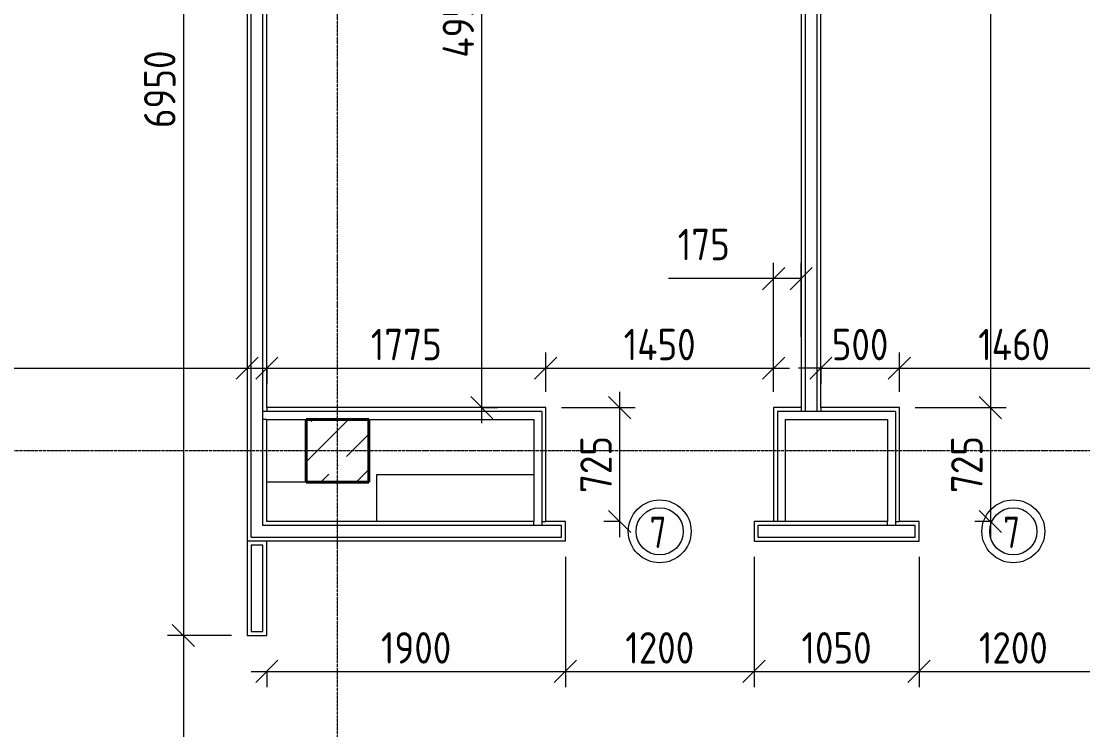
# Model space of a CAD drawing. Header units: millimetres. Extents: x -56773 to 221258, y -262288 to 26541.
# Drawn here: x -5203 to 1551, y -96319 to -91811 of the extents above; entities that cross this region are included whole.
import ezdxf

# ---------------------------------------------------------------- set-up
doc = ezdxf.new("R2010")
doc.units = ezdxf.units.MM
doc.linetypes.add('ADSK_Линия сетки', pattern=[25, 20, -2.5, 0, -2.5])
for name, color, linetype, lineweight in [('Марки дверей', 7, 'Continuous', 20), ('Несущие колонны', 7, 'Continuous', 18), ('Оси', 7, 'Continuous', 9), ('Перекрытие', 7, 'Continuous', 18), ('Размеры', 7, 'Continuous', 9), ('Стены внутренние', 7, 'Continuous', 18), ('Стены штриховка', 7, 'Continuous', 9)]:
    doc.layers.add(name, color=color, linetype=linetype, lineweight=lineweight)
doc.styles.add('GOST Common_3', font='', dxfattribs={"width": 0.9, "height": 200})
doc.styles.add('GOST Common_B', font='', dxfattribs={"width": 0.8, "height": 200})
doc.styles.get('GOST Common_3').set_extended_font_data('GOST Common')
doc.styles.get('GOST Common_B').set_extended_font_data('GOST Common', bold=True)
doc.dimstyles.new('ADSK_Основной_2_0', dxfattribs={"dimscale": 304.8, "dimtxt": 201.142999, "dimasz": 0.463911, "dimexe": 0.328084, "dimexo": 0.328084, "dimgap": 0.164042, "dimtad": 1, "dimdec": 3, "dimrnd": 0.001, "dimdsep": 46, "dimtxsty": 'GOST Common_3', "dimblk1": 'OBLIQUE', "dimblk2": 'OBLIQUE', "dimsah": 1, "dimcen": 0.09, "dimdle": 0.328084, "dimazin": 2, "dimtfac": 1, "dimtdec": 4, "dimtix": 1, "dimtmove": 0, "dimatfit": 3, "dimfxl": 1, "dimtvp": 1, "dimtolj": 1, "dimtzin": 0, "dimlwd": 20, "dimlwe": 20, "dimarcsym": 2})
doc.dimstyles.new('ADSK_Основной_2_0_2', dxfattribs={"dimscale": 304.8, "dimtxt": 201.142999, "dimasz": 0.463911, "dimexe": 0.328084, "dimexo": 0.328084, "dimgap": 0.164042, "dimtad": 1, "dimdec": 3, "dimrnd": 0.001, "dimdsep": 46, "dimtxsty": 'GOST Common_3', "dimblk1": 'OBLIQUE', "dimblk2": 'OBLIQUE', "dimsah": 1, "dimcen": 0.09, "dimdle": 0.328084, "dimazin": 2, "dimtfac": 1, "dimtdec": 4, "dimtix": 1, "dimtmove": 0, "dimatfit": 3, "dimfxl": 1, "dimtvp": 1, "dimtolj": 1, "dimtzin": 0, "dimlwd": 20, "dimlwe": 20, "dimarcsym": 2})

# ---------------------------------------------------------------- blocks, each defined once
blk = doc.blocks.new('ADSK_КолоннаЖБ_Прямоугольная - 400x400 мм-1807143-Кладочный план 2-го этаж')
at = {"layer": 'Несущие колонны', "lineweight": 40}
for p, q in [((-200, 200), (200, 200)), ((-200, -200), (-200, 200)), ((200, 200), (200, -200)), ((200, -200), (-200, -200))]:
    blk.add_line(p, q, dxfattribs=at)
blk = doc.blocks.new('_Oblique')
at = {"color": 0, "linetype": 'ByBlock', "lineweight": -2}
blk.add_line((-0.5, -0.5), (0.5, 0.5), dxfattribs=at)
blk = doc.blocks.new('*D4820')
at = {"layer": 'Defpoints', "color": 0, "lineweight": 25, "transparency": 16777216}
for p in [(-4071.5, -88769.1), (-4171.5, -95719.1), (-3765.6, -95719.1)]:
    blk.add_point(p, dxfattribs=at)
at = {"layer": 'Размеры', "color": 0, "lineweight": 20, "transparency": 16777216}
for p, q in [((-4171.5, -88669.1), (-4171.5, -95819.1)), ((-4171.5, -88769.1), (-4271.5, -88769.1)), ((-3865.6, -95719.1), (-4271.5, -95719.1))]:
    blk.add_line(p, q, dxfattribs=at)
at = {"layer": 'Размеры', "color": 0, "lineweight": 20, "transparency": 16777216, "xscale": 141.4, "yscale": 141.4, "zscale": 141.4}
for p, rotation in [((-4171.5, -88769.1), 90), ((-4171.5, -95719.1), 270)]:
    blk.add_blockref('_Oblique', p, dxfattribs=dict(at, rotation=rotation))
at = {"layer": 'Размеры', "color": 0, "lineweight": 9, "transparency": 16777216, "insert": (-4321.5, -92244.1), "char_height": 200, "width": 605.475, "attachment_point": 5, "rotation": 90, "style": 'GOST Common_3'}
blk.add_mtext('\\A1;6950', dxfattribs=at)
blk = doc.blocks.new('*D4821')
at = {"layer": 'Defpoints', "color": 0, "lineweight": 25, "transparency": 16777216}
for p in [(-3765.6, -95719.1), (-4171.5, -97769.1), (-3765.6, -97769.1)]:
    blk.add_point(p, dxfattribs=at)
at = {"layer": 'Размеры', "color": 0, "lineweight": 20, "transparency": 16777216}
for p, q in [((-4171.5, -95619.1), (-4171.5, -97869.1)), ((-3865.6, -95719.1), (-4271.5, -95719.1)), ((-3865.6, -97769.1), (-4271.5, -97769.1))]:
    blk.add_line(p, q, dxfattribs=at)
at = {"layer": 'Размеры', "color": 0, "lineweight": 20, "transparency": 16777216, "xscale": 141.4, "yscale": 141.4, "zscale": 141.4}
for p, rotation in [((-4171.5, -95719.1), 90), ((-4171.5, -97769.1), 270)]:
    blk.add_blockref('_Oblique', p, dxfattribs=dict(at, rotation=rotation))
at = {"layer": 'Размеры', "color": 0, "lineweight": 9, "transparency": 16777216, "insert": (-4321.5, -96744.1), "char_height": 200, "width": 605.475, "attachment_point": 5, "rotation": 90, "style": 'GOST Common_3'}
blk.add_mtext('\\A1;2050', dxfattribs=at)
blk = doc.blocks.new('*D4704')
at = {"layer": 'Defpoints', "color": 0, "lineweight": 25, "transparency": 16777216}
for p in [(-3765.6, -93918.1), (-3765.6, -94018.1), (-8665.6, -94269.1)]:
    blk.add_point(p, dxfattribs=at)
at = {"layer": 'Размеры', "color": 0, "lineweight": 20, "transparency": 16777216}
for p, q in [((-8665.6, -94169.1), (-8665.6, -93918.1)), ((-8765.6, -94018.1), (-3665.6, -94018.1)), ((-3765.6, -94018.1), (-3765.6, -94118.1))]:
    blk.add_line(p, q, dxfattribs=at)
at = {"layer": 'Размеры', "color": 0, "lineweight": 20, "transparency": 16777216, "xscale": 141.4, "yscale": 141.4, "zscale": 141.4, "rotation": 180}
blk.add_blockref('_Oblique', (-8665.6, -94018.1), dxfattribs=at)
at = {"layer": 'Размеры', "color": 0, "lineweight": 20, "transparency": 16777216, "xscale": 141.4, "yscale": 141.4, "zscale": 141.4}
blk.add_blockref('_Oblique', (-3765.6, -94018.1), dxfattribs=at)
at = {"layer": 'Размеры', "color": 0, "lineweight": 9, "transparency": 16777216, "insert": (-6215.6, -93868.1), "char_height": 200, "width": 625.93, "attachment_point": 5, "style": 'GOST Common_3'}
blk.add_mtext('\\A1;4900', dxfattribs=at)
blk = doc.blocks.new('*D4713')
at = {"layer": 'Defpoints', "color": 0, "lineweight": 25, "transparency": 16777216}
for p in [(-2915.6, -89319.1), (-2272.1, -89319.1), (-2372.1, -94269.1)]:
    blk.add_point(p, dxfattribs=at)
at = {"layer": 'Размеры', "color": 0, "lineweight": 20, "transparency": 16777216}
for p, q in [((-2272.1, -94369.1), (-2272.1, -89219.1)), ((-2815.6, -89319.1), (-2172.1, -89319.1)), ((-2272.1, -94269.1), (-2172.1, -94269.1))]:
    blk.add_line(p, q, dxfattribs=at)
at = {"layer": 'Размеры', "color": 0, "lineweight": 20, "transparency": 16777216, "xscale": 141.4, "yscale": 141.4, "zscale": 141.4}
for p, rotation in [((-2272.1, -89319.1), 90), ((-2272.1, -94269.1), 270)]:
    blk.add_blockref('_Oblique', p, dxfattribs=dict(at, rotation=rotation))
at = {"layer": 'Размеры', "color": 0, "lineweight": 9, "transparency": 16777216, "insert": (-2422.1, -91794.1), "char_height": 200, "width": 625.93, "attachment_point": 5, "rotation": 90, "style": 'GOST Common_3'}
blk.add_mtext('\\A1;4950', dxfattribs=at)
blk = doc.blocks.new('*D4760')
at = {"layer": 'Defpoints', "color": 0, "lineweight": 25, "transparency": 16777216}
for p in [(-3640.6, -93918.1), (-1865.6, -94018.1), (-1865.6, -94269.1)]:
    blk.add_point(p, dxfattribs=at)
at = {"layer": 'Размеры', "color": 0, "lineweight": 20, "transparency": 16777216}
for p, q in [((-1865.6, -94169.1), (-1865.6, -93918.1)), ((-3740.6, -94018.1), (-1765.6, -94018.1)), ((-3640.6, -94018.1), (-3640.6, -94118.1))]:
    blk.add_line(p, q, dxfattribs=at)
at = {"layer": 'Размеры', "color": 0, "lineweight": 20, "transparency": 16777216, "xscale": 141.4, "yscale": 141.4, "zscale": 141.4, "rotation": 180}
blk.add_blockref('_Oblique', (-3640.6, -94018.1), dxfattribs=at)
at = {"layer": 'Размеры', "color": 0, "lineweight": 20, "transparency": 16777216, "xscale": 141.4, "yscale": 141.4, "zscale": 141.4}
blk.add_blockref('_Oblique', (-1865.6, -94018.1), dxfattribs=at)
at = {"layer": 'Размеры', "color": 0, "lineweight": 9, "transparency": 16777216, "insert": (-2753.1, -93868.1), "char_height": 200, "width": 560.473, "attachment_point": 5, "style": 'GOST Common_3'}
blk.add_mtext('\\A1;1775', dxfattribs=at)
blk = doc.blocks.new('*D4761')
at = {"layer": 'Defpoints', "color": 0, "lineweight": 25, "transparency": 16777216}
for p in [(-415.6, -94018.1), (-1865.6, -94269.1), (-415.6, -94269.1)]:
    blk.add_point(p, dxfattribs=at)
at = {"layer": 'Размеры', "color": 0, "lineweight": 20, "transparency": 16777216}
for p, q in [((-1865.6, -94169.1), (-1865.6, -93918.1)), ((-415.6, -94169.1), (-415.6, -93918.1)), ((-1965.6, -94018.1), (-315.6, -94018.1))]:
    blk.add_line(p, q, dxfattribs=at)
at = {"layer": 'Размеры', "color": 0, "lineweight": 20, "transparency": 16777216, "xscale": 141.4, "yscale": 141.4, "zscale": 141.4, "rotation": 180}
blk.add_blockref('_Oblique', (-1865.6, -94018.1), dxfattribs=at)
at = {"layer": 'Размеры', "color": 0, "lineweight": 20, "transparency": 16777216, "xscale": 141.4, "yscale": 141.4, "zscale": 141.4}
blk.add_blockref('_Oblique', (-415.6, -94018.1), dxfattribs=at)
at = {"layer": 'Размеры', "color": 0, "lineweight": 9, "transparency": 16777216, "insert": (-1140.6, -93868.1), "char_height": 200, "width": 580.928, "attachment_point": 5, "style": 'GOST Common_3'}
blk.add_mtext('\\A1;1450', dxfattribs=at)
blk = doc.blocks.new('*D4762')
at = {"layer": 'Defpoints', "color": 0, "lineweight": 25, "transparency": 16777216}
for p in [(-240.6, -93448.4), (-240.6, -93918.1), (-415.6, -94269.1)]:
    blk.add_point(p, dxfattribs=at)
at = {"layer": 'Размеры', "color": 0, "lineweight": 20, "transparency": 16777216}
for p, q in [((-415.6, -94169.1), (-415.6, -93348.4)), ((-240.6, -93818.1), (-240.6, -93348.4)), ((-415.6, -93448.4), (-1085.6, -93448.4)), ((-240.6, -93448.4), (-515.6, -93448.4))]:
    blk.add_line(p, q, dxfattribs=at)
at = {"layer": 'Размеры', "color": 0, "lineweight": 20, "transparency": 16777216, "xscale": 141.4, "yscale": 141.4, "zscale": 141.4, "rotation": 180}
blk.add_blockref('_Oblique', (-415.6, -93448.4), dxfattribs=at)
at = {"layer": 'Размеры', "color": 0, "lineweight": 20, "transparency": 16777216, "xscale": 141.4, "yscale": 141.4, "zscale": 141.4}
blk.add_blockref('_Oblique', (-240.6, -93448.4), dxfattribs=at)
at = {"layer": 'Размеры', "color": 0, "lineweight": 9, "transparency": 16777216, "insert": (-1025.9, -93131.7), "char_height": 200, "width": 409.104, "attachment_point": 1, "line_spacing_factor": 1.022761, "style": 'GOST Common_3'}
blk.add_mtext('\\A1;175', dxfattribs=at)
blk = doc.blocks.new('*D4763')
at = {"layer": 'Defpoints', "color": 0, "lineweight": 25, "transparency": 16777216}
for p in [(-1865.6, -94269.1), (-1395.8, -94994.1), (-1295.8, -94994.1)]:
    blk.add_point(p, dxfattribs=at)
at = {"layer": 'Размеры', "color": 0, "lineweight": 20, "transparency": 16777216}
for p, q in [((-1395.8, -94169.1), (-1395.8, -95094.1)), ((-1765.6, -94269.1), (-1295.8, -94269.1)), ((-1395.8, -94994.1), (-1495.8, -94994.1))]:
    blk.add_line(p, q, dxfattribs=at)
at = {"layer": 'Размеры', "color": 0, "lineweight": 20, "transparency": 16777216, "xscale": 141.4, "yscale": 141.4, "zscale": 141.4}
for p, rotation in [((-1395.8, -94269.1), 90), ((-1395.8, -94994.1), 270)]:
    blk.add_blockref('_Oblique', p, dxfattribs=dict(at, rotation=rotation))
at = {"layer": 'Размеры', "color": 0, "lineweight": 9, "transparency": 16777216, "insert": (-1545.8, -94631.6), "char_height": 200, "width": 454.106, "attachment_point": 5, "rotation": 90, "style": 'GOST Common_3'}
blk.add_mtext('\\A1;725', dxfattribs=at)
blk = doc.blocks.new('*D4764')
at = {"layer": 'Defpoints', "color": 0, "lineweight": 25, "transparency": 16777216}
for p in [(1063.7, -88594.1), (384.4, -94269.1), (963.7, -94269.1)]:
    blk.add_point(p, dxfattribs=at)
at = {"layer": 'Размеры', "color": 0, "lineweight": 20, "transparency": 16777216}
for p, q in [((963.7, -88494.1), (963.7, -94369.1)), ((963.7, -88594.1), (863.7, -88594.1)), ((484.4, -94269.1), (1063.7, -94269.1))]:
    blk.add_line(p, q, dxfattribs=at)
at = {"layer": 'Размеры', "color": 0, "lineweight": 20, "transparency": 16777216, "xscale": 141.4, "yscale": 141.4, "zscale": 141.4}
for p, rotation in [((963.7, -88594.1), 90), ((963.7, -94269.1), 270)]:
    blk.add_blockref('_Oblique', p, dxfattribs=dict(at, rotation=rotation))
at = {"layer": 'Размеры', "color": 0, "lineweight": 9, "transparency": 16777216, "insert": (813.7, -91431.6), "char_height": 200, "width": 605.475, "attachment_point": 5, "rotation": 90, "style": 'GOST Common_3'}
blk.add_mtext('\\A1;5675', dxfattribs=at)
blk = doc.blocks.new('*D4765')
at = {"layer": 'Defpoints', "color": 0, "lineweight": 25, "transparency": 16777216}
for p in [(384.4, -94269.1), (963.7, -94994.1), (1063.7, -94994.1)]:
    blk.add_point(p, dxfattribs=at)
at = {"layer": 'Размеры', "color": 0, "lineweight": 20, "transparency": 16777216}
for p, q in [((963.7, -94169.1), (963.7, -95094.1)), ((484.4, -94269.1), (1063.7, -94269.1)), ((963.7, -94994.1), (863.7, -94994.1))]:
    blk.add_line(p, q, dxfattribs=at)
at = {"layer": 'Размеры', "color": 0, "lineweight": 20, "transparency": 16777216, "xscale": 141.4, "yscale": 141.4, "zscale": 141.4}
for p, rotation in [((963.7, -94269.1), 90), ((963.7, -94994.1), 270)]:
    blk.add_blockref('_Oblique', p, dxfattribs=dict(at, rotation=rotation))
at = {"layer": 'Размеры', "color": 0, "lineweight": 9, "transparency": 16777216, "insert": (813.7, -94631.6), "char_height": 200, "width": 454.106, "attachment_point": 5, "rotation": 90, "style": 'GOST Common_3'}
blk.add_mtext('\\A1;725', dxfattribs=at)
blk = doc.blocks.new('*D4766')
at = {"layer": 'Defpoints', "color": 0, "lineweight": 25, "transparency": 16777216}
for p in [(-115.6, -93918.1), (384.4, -94018.1), (384.4, -94269.1)]:
    blk.add_point(p, dxfattribs=at)
at = {"layer": 'Размеры', "color": 0, "lineweight": 20, "transparency": 16777216}
for p, q in [((384.4, -94169.1), (384.4, -93918.1)), ((-115.6, -94018.1), (-257, -94018.1)), ((-115.6, -94018.1), (-115.6, -94118.1)), ((-115.6, -94018.1), (384.4, -94018.1)), ((384.4, -94018.1), (525.8, -94018.1))]:
    blk.add_line(p, q, dxfattribs=at)
at = {"layer": 'Размеры', "color": 0, "lineweight": 20, "transparency": 16777216, "xscale": 141.4, "yscale": 141.4, "zscale": 141.4}
blk.add_blockref('_Oblique', (-115.6, -94018.1), dxfattribs=at)
at = {"layer": 'Размеры', "color": 0, "lineweight": 20, "transparency": 16777216, "xscale": 141.4, "yscale": 141.4, "zscale": 141.4, "rotation": 180}
blk.add_blockref('_Oblique', (384.4, -94018.1), dxfattribs=at)
at = {"layer": 'Размеры', "color": 0, "lineweight": 9, "transparency": 16777216, "insert": (134.4, -93868.1), "char_height": 200, "width": 454.106, "attachment_point": 5, "style": 'GOST Common_3'}
blk.add_mtext('\\A1;500', dxfattribs=at)
blk = doc.blocks.new('*D4767')
at = {"layer": 'Defpoints', "color": 0, "lineweight": 25, "transparency": 16777216}
for p in [(1844.4, -94018.1), (384.4, -94269.1), (1844.4, -94269.1)]:
    blk.add_point(p, dxfattribs=at)
at = {"layer": 'Размеры', "color": 0, "lineweight": 20, "transparency": 16777216}
for p, q in [((384.4, -94169.1), (384.4, -93918.1)), ((1844.4, -94169.1), (1844.4, -93918.1)), ((284.4, -94018.1), (1944.4, -94018.1))]:
    blk.add_line(p, q, dxfattribs=at)
at = {"layer": 'Размеры', "color": 0, "lineweight": 20, "transparency": 16777216, "xscale": 141.4, "yscale": 141.4, "zscale": 141.4, "rotation": 180}
blk.add_blockref('_Oblique', (384.4, -94018.1), dxfattribs=at)
at = {"layer": 'Размеры', "color": 0, "lineweight": 20, "transparency": 16777216, "xscale": 141.4, "yscale": 141.4, "zscale": 141.4}
blk.add_blockref('_Oblique', (1844.4, -94018.1), dxfattribs=at)
at = {"layer": 'Размеры', "color": 0, "lineweight": 9, "transparency": 16777216, "insert": (1114.4, -93868.1), "char_height": 200, "width": 580.928, "attachment_point": 5, "style": 'GOST Common_3'}
blk.add_mtext('\\A1;1460', dxfattribs=at)
blk = doc.blocks.new('*D4775')
at = {"layer": 'Defpoints', "color": 0, "lineweight": 25, "transparency": 16777216}
for p in [(-1740.6, -95119.1), (-3640.6, -95847.8), (-1740.6, -95947.8)]:
    blk.add_point(p, dxfattribs=at)
at = {"layer": 'Размеры', "color": 0, "lineweight": 20, "transparency": 16777216}
for p, q in [((-1740.6, -95219.1), (-1740.6, -96047.8)), ((-3740.6, -95947.8), (-1640.6, -95947.8)), ((-3640.6, -95947.8), (-3640.6, -96047.8))]:
    blk.add_line(p, q, dxfattribs=at)
at = {"layer": 'Размеры', "color": 0, "lineweight": 20, "transparency": 16777216, "xscale": 141.4, "yscale": 141.4, "zscale": 141.4, "rotation": 180}
blk.add_blockref('_Oblique', (-3640.6, -95947.8), dxfattribs=at)
at = {"layer": 'Размеры', "color": 0, "lineweight": 20, "transparency": 16777216, "xscale": 141.4, "yscale": 141.4, "zscale": 141.4}
blk.add_blockref('_Oblique', (-1740.6, -95947.8), dxfattribs=at)
at = {"layer": 'Размеры', "color": 0, "lineweight": 9, "transparency": 16777216, "insert": (-2690.6, -95797.8), "char_height": 200, "width": 560.473, "attachment_point": 5, "style": 'GOST Common_3'}
blk.add_mtext('\\A1;1900', dxfattribs=at)
blk = doc.blocks.new('*D4776')
at = {"layer": 'Defpoints', "color": 0, "lineweight": 25, "transparency": 16777216}
for p in [(-1740.6, -95119.1), (-540.6, -95119.1), (-540.6, -95947.8)]:
    blk.add_point(p, dxfattribs=at)
at = {"layer": 'Размеры', "color": 0, "lineweight": 20, "transparency": 16777216}
for p, q in [((-1740.6, -95219.1), (-1740.6, -96047.8)), ((-540.6, -95219.1), (-540.6, -96047.8)), ((-1840.6, -95947.8), (-440.6, -95947.8))]:
    blk.add_line(p, q, dxfattribs=at)
at = {"layer": 'Размеры', "color": 0, "lineweight": 20, "transparency": 16777216, "xscale": 141.4, "yscale": 141.4, "zscale": 141.4, "rotation": 180}
blk.add_blockref('_Oblique', (-1740.6, -95947.8), dxfattribs=at)
at = {"layer": 'Размеры', "color": 0, "lineweight": 20, "transparency": 16777216, "xscale": 141.4, "yscale": 141.4, "zscale": 141.4}
blk.add_blockref('_Oblique', (-540.6, -95947.8), dxfattribs=at)
at = {"layer": 'Размеры', "color": 0, "lineweight": 9, "transparency": 16777216, "insert": (-1140.6, -95797.8), "char_height": 200, "width": 560.473, "attachment_point": 5, "style": 'GOST Common_3'}
blk.add_mtext('\\A1;1200', dxfattribs=at)
blk = doc.blocks.new('*D4777')
at = {"layer": 'Defpoints', "color": 0, "lineweight": 25, "transparency": 16777216}
for p in [(-540.6, -95119.1), (509.4, -95119.1), (509.4, -95947.8)]:
    blk.add_point(p, dxfattribs=at)
at = {"layer": 'Размеры', "color": 0, "lineweight": 20, "transparency": 16777216}
for p, q in [((-540.6, -95219.1), (-540.6, -96047.8)), ((509.4, -95219.1), (509.4, -96047.8)), ((-640.6, -95947.8), (609.4, -95947.8))]:
    blk.add_line(p, q, dxfattribs=at)
at = {"layer": 'Размеры', "color": 0, "lineweight": 20, "transparency": 16777216, "xscale": 141.4, "yscale": 141.4, "zscale": 141.4, "rotation": 180}
blk.add_blockref('_Oblique', (-540.6, -95947.8), dxfattribs=at)
at = {"layer": 'Размеры', "color": 0, "lineweight": 20, "transparency": 16777216, "xscale": 141.4, "yscale": 141.4, "zscale": 141.4}
blk.add_blockref('_Oblique', (509.4, -95947.8), dxfattribs=at)
at = {"layer": 'Размеры', "color": 0, "lineweight": 9, "transparency": 16777216, "insert": (-15.6, -95797.8), "char_height": 200, "width": 560.473, "attachment_point": 5, "style": 'GOST Common_3'}
blk.add_mtext('\\A1;1050', dxfattribs=at)
blk = doc.blocks.new('*D4778')
at = {"layer": 'Defpoints', "color": 0, "lineweight": 25, "transparency": 16777216}
for p in [(509.4, -95119.1), (1709.4, -95119.1), (1709.4, -95947.8)]:
    blk.add_point(p, dxfattribs=at)
at = {"layer": 'Размеры', "color": 0, "lineweight": 20, "transparency": 16777216}
for p, q in [((509.4, -95219.1), (509.4, -96047.8)), ((1709.4, -95219.1), (1709.4, -96047.8)), ((409.4, -95947.8), (1809.4, -95947.8))]:
    blk.add_line(p, q, dxfattribs=at)
at = {"layer": 'Размеры', "color": 0, "lineweight": 20, "transparency": 16777216, "xscale": 141.4, "yscale": 141.4, "zscale": 141.4, "rotation": 180}
blk.add_blockref('_Oblique', (509.4, -95947.8), dxfattribs=at)
at = {"layer": 'Размеры', "color": 0, "lineweight": 20, "transparency": 16777216, "xscale": 141.4, "yscale": 141.4, "zscale": 141.4}
blk.add_blockref('_Oblique', (1709.4, -95947.8), dxfattribs=at)
at = {"layer": 'Размеры', "color": 0, "lineweight": 9, "transparency": 16777216, "insert": (1109.4, -95797.8), "char_height": 200, "width": 560.473, "attachment_point": 5, "style": 'GOST Common_3'}
blk.add_mtext('\\A1;1200', dxfattribs=at)
blk = doc.blocks.new('М_двери1 - Марка экземпляра 2-3719212-Кладочный план 2-го этаж')
at = {"layer": 'Марки дверей'}
for radius in [2, 1.5]:
    blk.add_circle((0, 0), radius, dxfattribs=at)

msp = doc.modelspace()

# ---------------------------------------------------------------- hatches: boundary and pattern name
at = {"layer": 'Несущие колонны', "lineweight": 9}
h = msp.add_hatch(dxfattribs=at)
h.set_pattern_fill('FP_1', color=256, style=0, pattern_type=2)
h.set_pattern_definition([(45, (9.36, -97949.04), (-224.506, 224.506), []), (45, (233.87, -97949.04), (-224.506, 224.506), [396.875, -79.375, 3.353, -76.022])])
h.paths.add_polyline_path([(-3033.4074, -94744.0666), (-2990.6385, -94744.0666), (-2990.6385, -94344.0666), (-3390.6385, -94344.0666), (-3390.6385, -94744.0666)])

# ---------------------------------------------------------------- linework, layer by layer
for p, q in [((-2990.6385, -94344.0666), (-3390.6385, -94344.0666)), ((-3390.6385, -94344.0666), (-3390.6385, -94744.0666)), ((-2990.6385, -94744.0666), (-2990.6385, -94344.0666)), ((-3390.6385, -94744.0666), (-2990.6385, -94744.0666))]:
    msp.add_line(p, q, dxfattribs=at)
at = {"layer": 'Оси', "linetype": 'ADSK_Линия сетки', "lineweight": 5}
for p, q in [((-3190.6385, -108922.9178), (-3190.6385, -73448.1214)), ((62525.08, -94544.0666), (-25230.7352, -94544.0666))]:
    msp.add_line(p, q, dxfattribs=at)
at = {"layer": 'Перекрытие'}
for p, q in [((-2940.6385, -94694.0666), (-1940.6385, -94694.0666)), ((-2940.6385, -94994.0666), (-2940.6385, -94694.0666)), ((-3390.6385, -94744.0666), (-3640.6385, -94744.0666))]:
    msp.add_line(p, q, dxfattribs=at)
at = {"layer": 'Стены внутренние', "lineweight": 5}
for p, q in [((-240.6385, -88594.0666), (-240.6385, -94269.0666)), ((-115.6385, -94269.0666), (-115.6385, -88594.0666)), ((-3640.6385, -94269.0666), (-3640.6385, -88644.0666)), ((-3765.6385, -88769.0666), (-3765.6385, -95719.0666)), ((-1865.6385, -94269.0666), (-3640.6385, -94269.0666)), ((-1865.6385, -94994.0666), (-1865.6385, -94269.0666)), ((-240.6385, -94269.0666), (-415.6385, -94269.0666)), ((-415.6385, -94269.0666), (-415.6385, -94994.0666)), ((384.3615, -94269.0666), (-115.6385, -94269.0666)), ((384.3615, -94994.0666), (384.3615, -94269.0666)), ((-3640.6385, -94344.0666), (-1940.6385, -94344.0666)), ((-3640.6385, -94994.0666), (-3640.6385, -94344.0666)), ((-1940.6385, -94344.0666), (-1940.6385, -94994.0666)), ((-340.6385, -94344.0666), (309.3615, -94344.0666)), ((-340.6385, -94994.0666), (-340.6385, -94344.0666)), ((309.3615, -94344.0666), (309.3615, -94994.0666)), ((-1940.6385, -94994.0666), (-3640.6385, -94994.0666)), ((-1740.6385, -94994.0666), (-1865.6385, -94994.0666)), ((-1740.6385, -95119.0666), (-1740.6385, -94994.0666)), ((309.3615, -94994.0666), (-540.6385, -94994.0666)), ((-540.6385, -94994.0666), (-540.6385, -95119.0666)), ((509.3615, -94994.0666), (384.3615, -94994.0666)), ((509.3615, -95119.0666), (509.3615, -94994.0666)), ((-1740.6385, -95119.0666), (-3765.6385, -95119.0666)), ((-3640.6385, -95719.0666), (-3640.6385, -95119.0666)), ((-540.6385, -95119.0666), (509.3615, -95119.0666)), ((-3765.6385, -95719.0666), (-3640.6385, -95719.0666))]:
    msp.add_line(p, q, dxfattribs=at)
at = {"layer": 'Стены штриховка', "lineweight": 9}
for p, q in [((-215.6385, -88594.0666), (-215.6385, -94294.0666)), ((-140.6385, -88594.0666), (-140.6385, -94294.0666)), ((-3665.6385, -95019.0666), (-3665.6385, -88669.0666)), ((-3740.6385, -95094.0666), (-3740.6385, -88744.0666)), ((-3640.6385, -94269.0666), (-3640.6385, -94294.0666)), ((-240.6385, -94269.0666), (-240.6385, -94294.0666)), ((-115.6385, -94269.0666), (-115.6385, -94294.0666)), ((-1890.6385, -94294.0666), (-3665.6385, -94294.0666)), ((-3640.6385, -94344.0666), (-3665.6385, -94344.0666)), ((-1890.6385, -94294.0666), (-1890.6385, -95019.0666)), ((359.3615, -94294.0666), (-390.6385, -94294.0666)), ((-390.6385, -94294.0666), (-390.6385, -94994.0666)), ((359.3615, -94294.0666), (359.3615, -95019.0666)), ((-1765.6385, -95019.0666), (-3665.6385, -95019.0666)), ((-1940.6385, -95019.0666), (-1940.6385, -94994.0666)), ((-1890.6385, -94994.0666), (-1865.6385, -94994.0666)), ((-1765.6385, -95094.0666), (-1765.6385, -95019.0666)), ((484.3615, -95019.0666), (-515.6385, -95019.0666)), ((-515.6385, -95019.0666), (-515.6385, -95094.0666)), ((309.3615, -95019.0666), (309.3615, -94994.0666)), ((359.3615, -94994.0666), (384.3615, -94994.0666)), ((484.3615, -95094.0666), (484.3615, -95019.0666)), ((-3740.6385, -95094.0666), (-1765.6385, -95094.0666)), ((-515.6385, -95094.0666), (484.3615, -95094.0666)), ((-3665.6385, -95144.0666), (-3740.6385, -95144.0666)), ((-3740.6385, -95144.0666), (-3740.6385, -95694.0666)), ((-3665.6385, -95694.0666), (-3665.6385, -95144.0666)), ((-3740.6385, -95694.0666), (-3665.6385, -95694.0666))]:
    msp.add_line(p, q, dxfattribs=at)

# ---------------------------------------------------------------- block references
at = {"layer": 'Марки дверей', "xscale": 99.99999999999993, "yscale": 99.99999999999993, "zscale": 99.99999999999993}
for p in [(-1140.6385, -95056.5666), (1109.3615, -95056.5666)]:
    msp.add_blockref('М_двери1 - Марка экземпляра 2-3719212-Кладочный план 2-го этаж', p, dxfattribs=at)
at = {"layer": 'Несущие колонны', "lineweight": 40, "rotation": 89.9999999999999}
msp.add_blockref('ADSK_КолоннаЖБ_Прямоугольная - 400x400 мм-1807143-Кладочный план 2-го этаж', (-3190.6385, -94544.0666), dxfattribs=at)

# ---------------------------------------------------------------- texts
at = {"layer": 'Марки дверей', "lineweight": 5, "char_height": 200, "width": 147.5105, "attachment_point": 1, "style": 'GOST Common_B'}
for insert in [(-1204.6959, -94962.9076), (1045.3041, -94962.9076)]:
    msp.add_mtext('\\fGOST Common|b1|i0|c204|p34|;\\W.8;7', dxfattribs=dict(at, insert=insert))

# ---------------------------------------------------------------- dimensions: what is measured, and where the dimension line sits
at = {"layer": 'Размеры', "lineweight": 9}
for base, p1, p2, override, picture, middle in [((963.73, -94269.0666), (1063.7148, -88594.0666), (384.3615, -94269.0666), {"dimpost": '<>', "dimfxl": 5715.517996}, '*D4764', (813.73, -91431.5666)), ((-4171.4822, -95719.0666), (-4071.4973, -88769.0666), (-3765.6385, -95719.0666), {"dimpost": '<>', "dimfxl": 6956.726933}, '*D4820', (-4321.4822, -92244.0666)), ((-2272.088, -89319.0666), (-2372.0729, -94269.0666), (-2915.6385, -89319.0666), {"dimpost": '<>', "dimfxl": 4979.755367}, '*D4713', (-2422.088, -91794.0666)), ((-1395.7653, -94994.0666), (-1865.6385, -94269.0666), (-1295.7804, -94994.0666), {"dimpost": '<>', "dimfxl": 922.151422}, '*D4763', (-1545.7653, -94631.5666)), ((963.73, -94994.0666), (384.3615, -94269.0666), (1063.7148, -94994.0666), {"dimpost": '<>', "dimfxl": 993.552195}, '*D4765', (813.73, -94631.5666)), ((-4171.4822, -97769.0666), (-3765.6385, -95719.0666), (-3765.6385, -97769.0666), {"dimpost": '<>', "dimfxl": 2050}, '*D4821', (-4321.4822, -96744.0666))]:
    dim = msp.add_linear_dim(base=base, p1=p1, p2=p2, angle=90, dimstyle='ADSK_Основной_2_0_2', override=override, dxfattribs=at)
    dim.commit()
    dim.dimension.update_dxf_attribs({"geometry": picture, "text_midpoint": middle})
dim = msp.add_linear_dim(base=(-240.6385, -93448.3946), p1=(-415.6385, -94269.0666), p2=(-240.6385, -93918.0792), dimstyle='ADSK_Основной_2_0', override={"dimpost": '<>', "dimfxl": 392.195309}, dxfattribs=at)
dim.commit()
dim.dimension.update_dxf_attribs({"geometry": '*D4762', "text_midpoint": (-821.3242, -93448.3946), "dimtype": 160})
for base, p1, p2, override, picture, middle in [((-3765.6385, -94018.0641), (-8665.6385, -94269.0666), (-3765.6385, -93918.0792), {"dimpost": '<>', "dimfxl": 4912.554545}, '*D4704', (-6215.6385, -93868.0641)), ((-1865.6385, -94018.0641), (-3640.6385, -93918.0792), (-1865.6385, -94269.0666), {"dimpost": '<>', "dimfxl": 1809.369271}, '*D4760', (-2753.1385, -93868.0641)), ((-415.6385, -94018.0641), (-1865.6385, -94269.0666), (-415.6385, -94269.0666), {"dimpost": '<>', "dimfxl": 1450}, '*D4761', (-1140.6385, -93868.0641)), ((384.3615, -94018.0641), (-115.6385, -93918.0792), (384.3615, -94269.0666), {"dimpost": '<>', "dimfxl": 610.894557}, '*D4766', (134.3615, -93868.0641)), ((1844.3615, -94018.0641), (384.3615, -94269.0666), (1844.3615, -94269.0666), {"dimpost": '<>', "dimfxl": 1460}, '*D4767', (1114.3615, -93868.0641)), ((-1740.6385, -95947.7511), (-3640.6385, -95847.7662), (-1740.6385, -95119.0666), {"dimpost": '<>', "dimfxl": 2034.945486}, '*D4775', (-2690.6385, -95797.7511)), ((-540.6385, -95947.7511), (-1740.6385, -95119.0666), (-540.6385, -95119.0666), {"dimpost": '<>', "dimfxl": 1200}, '*D4776', (-1140.6385, -95797.7511)), ((509.3615, -95947.7511), (-540.6385, -95119.0666), (509.3615, -95119.0666), {"dimpost": '<>', "dimfxl": 1050}, '*D4777', (-15.6385, -95797.7511)), ((1709.3615, -95947.7511), (509.3615, -95119.0666), (1709.3615, -95119.0666), {"dimpost": '<>', "dimfxl": 1200}, '*D4778', (1109.3615, -95797.7511))]:
    dim = msp.add_linear_dim(base=base, p1=p1, p2=p2, dimstyle='ADSK_Основной_2_0_2', override=override, dxfattribs=at)
    dim.commit()
    dim.dimension.update_dxf_attribs({"geometry": picture, "text_midpoint": middle})

doc.saveas('drawing.dxf')
